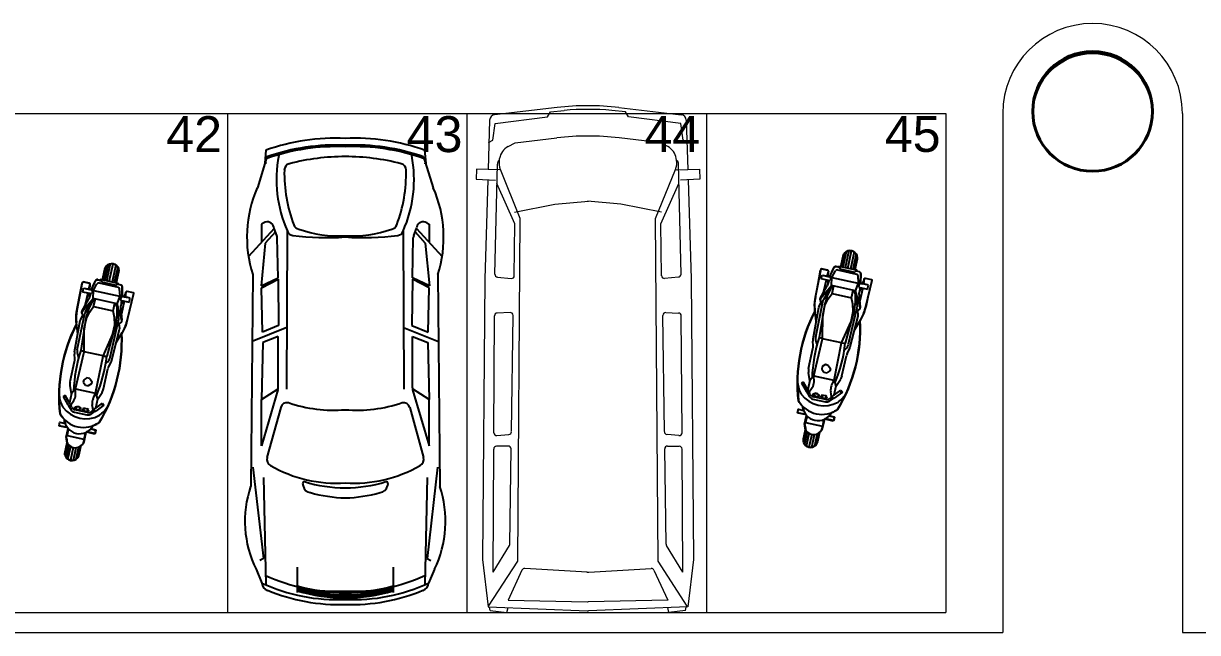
# Model space of a CAD drawing. Header units: inches. Extents: x 13 to 261, y -112 to -47.
# Drawn here: x 218.67 to 230.44, y -83.93 to -77.83 of the extents above; entities that cross this region are included whole.
import ezdxf

# ---------------------------------------------------------------- set-up
doc = ezdxf.new("R2010")
doc.units = ezdxf.units.IN
doc.header["$MEASUREMENT"] = 0
for name, color, linetype, lineweight in [('AUTOS', 6, 'Continuous', 20), ('BANQUETA', 2, 'Continuous', 18), ('CAJONES', 3, 'Continuous', 20), ('COLUMNAS', 20, 'Continuous', 40), ('TERRENO', 8, 'Continuous', 25), ('TEXTOS', 124, 'Continuous', 30)]:
    doc.layers.add(name, color=color, linetype=linetype, lineweight=lineweight)
doc.layers.add('CONTORNO', color=7, linetype='Continuous')
doc.styles.add('TEXTOS', font='ARIALUNI.TTF', dxfattribs={"height": 0.36})

msp = doc.modelspace()

# ---------------------------------------------------------------- linework, layer by layer
for p, q in [((221.115, -79.162), (221.019, -79.472)), ((221.104, -79.095), (221.093, -79.226)), ((222.684, -79.162), (222.781, -79.472)), ((222.695, -79.095), (222.706, -79.226)), ((221.11, -79.221), (221.093, -79.226)), ((222.689, -79.221), (222.706, -79.226)), ((221.186, -79.88), (220.93, -80.162)), ((221.083, -79.823), (221.059, -79.838)), ((221.059, -79.838), (221.059, -80.02)), ((221.186, -79.88), (221.183, -79.867)), ((221.213, -79.949), (221.186, -79.88)), ((222.586, -79.949), (222.614, -79.88)), ((222.614, -79.88), (222.616, -79.867)), ((222.614, -79.88), (222.87, -80.162)), ((222.717, -79.823), (222.741, -79.838)), ((222.741, -79.838), (222.741, -80.02)), ((221.199, -79.914), (221.097, -80.027)), ((221.228, -80.373), (221.218, -79.972)), ((221.319, -79.906), (221.311, -81.488)), ((222.48, -79.906), (222.488, -81.488)), ((222.572, -80.373), (222.581, -79.972)), ((222.6, -79.914), (222.702, -80.027)), ((221.097, -80.027), (221.057, -80.456)), ((222.702, -80.027), (222.743, -80.456)), ((226.872, -80.265), (226.9, -80.133)), ((226.921, -80.113), (226.887, -80.269)), ((226.947, -80.102), (226.909, -80.274)), ((226.937, -80.28), (226.975, -80.103)), ((227.001, -80.115), (226.964, -80.286)), ((219.52, -80.243), (219.486, -80.4)), ((219.545, -80.233), (219.508, -80.405)), ((219.535, -80.41), (219.574, -80.234)), ((219.6, -80.246), (219.563, -80.416)), ((226.89, -80.158), (226.867, -80.264)), ((227.02, -80.136), (226.986, -80.29)), ((227.002, -80.294), (227.03, -80.164)), ((227.03, -80.188), (227.006, -80.295)), ((219.489, -80.289), (219.466, -80.395)), ((219.47, -80.396), (219.499, -80.264)), ((219.619, -80.266), (219.585, -80.421)), ((219.6, -80.425), (219.629, -80.294)), ((219.628, -80.319), (219.605, -80.426)), ((220.973, -80.341), (220.952, -82.464)), ((222.827, -80.341), (222.848, -82.464)), ((226.665, -80.289), (226.611, -80.57)), ((226.674, -80.283), (226.665, -80.289)), ((226.67, -80.386), (226.678, -80.347)), ((226.736, -80.296), (226.674, -80.283)), ((226.678, -80.347), (226.768, -80.367)), ((226.687, -80.347), (226.76, -80.363)), ((226.742, -80.308), (226.728, -80.358)), ((226.736, -80.296), (226.742, -80.308)), ((226.738, -80.36), (226.739, -80.318)), ((226.758, -80.362), (226.797, -80.274)), ((226.758, -80.364), (226.758, -80.362)), ((226.758, -80.363), (226.758, -80.364)), ((226.778, -80.371), (226.758, -80.363)), ((226.768, -80.367), (226.76, -80.406)), ((226.778, -80.371), (226.812, -80.305)), ((226.851, -80.269), (226.819, -80.262)), ((226.834, -80.295), (227.024, -80.336)), ((227.026, -80.299), (226.847, -80.261)), ((226.847, -80.261), (226.858, -80.284)), ((226.858, -80.284), (227.006, -80.316)), ((227.026, -80.299), (227.006, -80.316)), ((227.019, -80.305), (227.051, -80.312)), ((227.043, -80.428), (227.04, -80.355)), ((227.065, -80.429), (227.066, -80.332)), ((219.264, -80.42), (219.21, -80.701)), ((219.273, -80.414), (219.264, -80.42)), ((219.268, -80.517), (219.277, -80.478)), ((219.335, -80.427), (219.273, -80.414)), ((219.277, -80.478), (219.367, -80.498)), ((219.286, -80.478), (219.358, -80.494)), ((219.341, -80.439), (219.327, -80.489)), ((219.335, -80.427), (219.341, -80.439)), ((219.336, -80.491), (219.338, -80.449)), ((219.357, -80.493), (219.396, -80.404)), ((219.377, -80.502), (219.411, -80.436)), ((219.45, -80.4), (219.418, -80.393)), ((219.433, -80.426), (219.623, -80.467)), ((219.624, -80.43), (219.446, -80.391)), ((219.446, -80.391), (219.457, -80.415)), ((219.457, -80.415), (219.605, -80.447)), ((219.624, -80.43), (219.605, -80.447)), ((219.618, -80.436), (219.649, -80.443)), ((219.642, -80.559), (219.638, -80.485)), ((219.664, -80.559), (219.665, -80.463)), ((221.057, -80.456), (221.228, -80.373)), ((221.059, -80.473), (221.228, -80.388)), ((221.069, -80.918), (221.059, -80.473)), ((221.228, -80.388), (221.231, -80.853)), ((222.572, -80.388), (222.568, -80.853)), ((222.743, -80.456), (222.572, -80.373)), ((222.741, -80.473), (222.572, -80.388)), ((222.73, -80.918), (222.741, -80.473)), ((226.66, -80.581), (226.731, -80.453)), ((226.664, -80.58), (226.773, -80.451)), ((226.76, -80.406), (226.67, -80.386)), ((226.719, -80.397), (226.691, -80.525)), ((226.773, -80.451), (226.692, -80.593)), ((226.763, -80.484), (226.729, -80.556)), ((226.746, -80.403), (226.731, -80.453)), ((226.736, -80.401), (226.735, -80.438)), ((226.796, -80.455), (226.763, -80.484)), ((226.773, -80.451), (226.766, -80.48)), ((226.773, -80.451), (226.778, -80.371)), ((227.013, -80.503), (226.773, -80.451)), ((226.778, -80.371), (227.042, -80.428)), ((226.779, -80.531), (226.796, -80.455)), ((227.014, -80.503), (227.043, -80.428)), ((227.043, -80.428), (227.065, -80.43)), ((227.054, -80.429), (227.045, -80.468)), ((227.045, -80.468), (227.135, -80.487)), ((227.059, -80.471), (227.052, -80.523)), ((227.144, -80.449), (227.054, -80.429)), ((227.069, -80.473), (227.054, -80.508)), ((227.086, -80.476), (227.058, -80.605)), ((227.135, -80.444), (227.063, -80.429)), ((227.064, -80.431), (227.065, -80.429)), ((227.065, -80.43), (227.064, -80.431)), ((227.084, -80.435), (227.1, -80.397)), ((227.102, -80.386), (227.094, -80.437)), ((227.112, -80.378), (227.102, -80.386)), ((227.112, -80.378), (227.174, -80.391)), ((227.179, -80.401), (227.112, -80.679)), ((227.135, -80.487), (227.144, -80.449)), ((227.174, -80.391), (227.179, -80.401)), ((219.259, -80.712), (219.33, -80.584)), ((219.262, -80.711), (219.372, -80.581)), ((219.358, -80.536), (219.268, -80.517)), ((219.318, -80.528), (219.29, -80.656)), ((219.372, -80.581), (219.291, -80.724)), ((219.345, -80.534), (219.33, -80.584)), ((219.335, -80.532), (219.334, -80.569)), ((219.356, -80.495), (219.357, -80.493)), ((219.357, -80.494), (219.356, -80.495)), ((219.377, -80.502), (219.357, -80.494)), ((219.367, -80.498), (219.358, -80.536)), ((219.395, -80.586), (219.362, -80.614)), ((219.372, -80.581), (219.365, -80.611)), ((219.372, -80.581), (219.377, -80.502)), ((219.612, -80.634), (219.372, -80.581)), ((219.377, -80.502), (219.641, -80.559)), ((219.378, -80.662), (219.395, -80.586)), ((219.613, -80.634), (219.642, -80.559)), ((219.642, -80.559), (219.663, -80.561)), ((219.653, -80.56), (219.644, -80.598)), ((219.644, -80.598), (219.734, -80.618)), ((219.658, -80.602), (219.651, -80.654)), ((219.743, -80.579), (219.653, -80.56)), ((219.667, -80.604), (219.653, -80.639)), ((219.734, -80.575), (219.662, -80.559)), ((219.663, -80.562), (219.664, -80.559)), ((219.663, -80.561), (219.663, -80.562)), ((219.683, -80.566), (219.699, -80.528)), ((219.701, -80.517), (219.693, -80.568)), ((219.711, -80.509), (219.701, -80.517)), ((219.711, -80.509), (219.773, -80.522)), ((219.778, -80.532), (219.711, -80.81)), ((219.734, -80.618), (219.743, -80.579)), ((219.773, -80.522), (219.778, -80.532)), ((226.615, -80.966), (226.69, -80.599)), ((226.661, -80.602), (226.682, -80.64)), ((226.729, -80.556), (226.702, -80.648)), ((226.708, -80.652), (226.741, -80.586)), ((226.741, -80.586), (226.779, -80.531)), ((226.779, -80.531), (226.975, -80.573)), ((226.975, -80.573), (226.992, -80.498)), ((226.988, -80.639), (226.975, -80.573)), ((226.992, -80.498), (227.01, -80.537)), ((227.014, -80.503), (227.009, -80.533)), ((227.01, -80.537), (227.011, -80.617)), ((227.06, -80.666), (227.014, -80.503)), ((227.014, -80.503), (227.029, -80.666)), ((227.063, -80.668), (227.052, -80.523)), ((219.327, -80.687), (219.301, -80.779)), ((219.307, -80.782), (219.339, -80.716)), ((219.362, -80.614), (219.327, -80.687)), ((219.339, -80.716), (219.378, -80.662)), ((219.378, -80.662), (219.573, -80.704)), ((219.574, -80.704), (219.591, -80.629)), ((219.587, -80.77), (219.574, -80.704)), ((219.591, -80.629), (219.609, -80.668)), ((219.613, -80.634), (219.607, -80.664)), ((219.609, -80.668), (219.61, -80.748)), ((219.659, -80.797), (219.613, -80.634)), ((219.613, -80.634), (219.628, -80.797)), ((219.662, -80.799), (219.651, -80.654)), ((219.685, -80.607), (219.657, -80.736)), ((226.588, -80.986), (226.645, -80.672)), ((226.62, -80.808), (226.607, -80.69)), ((226.647, -80.665), (226.671, -80.621)), ((226.702, -80.648), (226.649, -80.971)), ((226.685, -80.751), (226.708, -80.652)), ((226.997, -80.712), (226.911, -81.028)), ((226.945, -81.037), (227.029, -80.672)), ((226.97, -80.813), (226.99, -80.713)), ((226.99, -80.713), (226.988, -80.639)), ((227.011, -80.617), (226.997, -80.712)), ((227.053, -80.688), (227.019, -80.713)), ((227.04, -80.751), (227.036, -80.7)), ((219.186, -81.117), (219.244, -80.802)), ((219.219, -80.939), (219.206, -80.821)), ((219.214, -81.096), (219.289, -80.73)), ((219.246, -80.796), (219.27, -80.752)), ((219.301, -80.779), (219.248, -81.102)), ((219.26, -80.733), (219.28, -80.77)), ((219.284, -80.882), (219.307, -80.782)), ((219.544, -81.168), (219.628, -80.803)), ((219.589, -80.844), (219.587, -80.77)), ((219.61, -80.748), (219.596, -80.843)), ((219.652, -80.819), (219.618, -80.844)), ((219.639, -80.882), (219.635, -80.831)), ((226.683, -80.985), (226.685, -80.751)), ((226.874, -81.027), (226.97, -80.813)), ((226.961, -81.067), (227.04, -80.757)), ((227.006, -80.892), (227.066, -80.79)), ((219.282, -81.116), (219.284, -80.882)), ((219.473, -81.158), (219.568, -80.944)), ((219.596, -80.843), (219.51, -81.159)), ((219.56, -81.198), (219.638, -80.888)), ((219.568, -80.944), (219.589, -80.844)), ((219.604, -81.023), (219.665, -80.921)), ((221.314, -80.873), (220.965, -81.013)), ((221.231, -80.853), (221.069, -80.918)), ((222.485, -80.873), (222.834, -81.013)), ((222.568, -80.853), (222.73, -80.918)), ((221.073, -81.023), (221.059, -81.592)), ((221.227, -80.962), (221.073, -81.023)), ((221.228, -81.476), (221.227, -80.962)), ((222.572, -81.476), (222.572, -80.962)), ((222.572, -80.962), (222.726, -81.023)), ((222.726, -81.023), (222.741, -81.592)), ((226.589, -81.056), (226.586, -81.009)), ((226.597, -81.356), (226.683, -80.985)), ((226.62, -81.022), (226.628, -81.044)), ((226.683, -80.985), (226.649, -80.971)), ((226.683, -80.985), (226.649, -80.971)), ((226.874, -81.026), (226.683, -80.985)), ((226.874, -81.026), (226.683, -80.985)), ((226.799, -81.4), (226.874, -81.027)), ((226.874, -81.027), (226.911, -81.028)), ((226.874, -81.027), (226.911, -81.028)), ((219.188, -81.187), (219.185, -81.14)), ((219.196, -81.487), (219.282, -81.116)), ((219.218, -81.152), (219.227, -81.175)), ((219.282, -81.116), (219.248, -81.102)), ((219.282, -81.116), (219.248, -81.102)), ((219.472, -81.157), (219.282, -81.116)), ((219.472, -81.157), (219.282, -81.116)), ((219.398, -81.531), (219.473, -81.158)), ((219.473, -81.158), (219.51, -81.159)), ((219.473, -81.158), (219.51, -81.159)), ((226.543, -81.284), (226.587, -81.083)), ((226.878, -81.356), (226.922, -81.156)), ((226.917, -81.086), (226.9, -81.103)), ((226.931, -81.131), (226.953, -81.089)), ((219.142, -81.414), (219.185, -81.214)), ((219.477, -81.487), (219.521, -81.286)), ((219.516, -81.217), (219.499, -81.234)), ((219.53, -81.261), (219.552, -81.22)), ((226.68, -81.264), (226.675, -81.289)), ((226.675, -81.289), (226.696, -81.318)), ((226.712, -81.244), (226.68, -81.264)), ((226.741, -81.251), (226.712, -81.244)), ((226.756, -81.306), (226.725, -81.325)), ((226.741, -81.251), (226.762, -81.281)), ((226.762, -81.281), (226.756, -81.306)), ((219.279, -81.395), (219.273, -81.419)), ((219.273, -81.419), (219.295, -81.449)), ((219.311, -81.375), (219.279, -81.395)), ((219.34, -81.382), (219.311, -81.375)), ((219.34, -81.382), (219.361, -81.412)), ((219.361, -81.412), (219.355, -81.437)), ((226.494, -81.418), (226.472, -81.431)), ((226.499, -81.427), (226.477, -81.44)), ((226.556, -81.528), (226.494, -81.418)), ((226.557, -81.403), (226.537, -81.494)), ((226.556, -81.406), (226.542, -81.321)), ((226.597, -81.356), (226.557, -81.403)), ((226.597, -81.356), (226.798, -81.4)), ((226.598, -81.416), (226.597, -81.356)), ((226.696, -81.318), (226.725, -81.325)), ((226.774, -81.454), (226.799, -81.4)), ((226.799, -81.4), (226.816, -81.46)), ((226.816, -81.462), (226.864, -81.391)), ((219.155, -81.534), (219.136, -81.625)), ((219.155, -81.537), (219.141, -81.452)), ((219.196, -81.487), (219.155, -81.534)), ((219.196, -81.487), (219.397, -81.53)), ((219.196, -81.547), (219.196, -81.487)), ((219.295, -81.449), (219.324, -81.456)), ((219.355, -81.437), (219.324, -81.456)), ((219.372, -81.585), (219.398, -81.531)), ((219.398, -81.531), (219.415, -81.591)), ((219.415, -81.593), (219.462, -81.522)), ((221.059, -81.592), (221.228, -81.486)), ((221.059, -81.592), (221.228, -81.486)), ((221.225, -81.495), (221.059, -82.058)), ((222.741, -81.592), (222.572, -81.486)), ((222.741, -81.592), (222.572, -81.486)), ((222.574, -81.495), (222.741, -82.058)), ((226.472, -81.431), (226.521, -81.517)), ((226.527, -81.522), (226.556, -81.528)), ((226.528, -81.523), (226.554, -81.566)), ((226.551, -81.517), (226.58, -81.474)), ((226.559, -81.542), (226.551, -81.528)), ((226.588, -81.55), (226.591, -81.537)), ((226.591, -81.537), (226.61, -81.531)), ((226.608, -81.543), (226.597, -81.539)), ((226.607, -81.534), (226.613, -81.541)), ((226.635, -81.536), (226.61, -81.531)), ((226.621, -81.541), (226.623, -81.535)), ((226.637, -81.54), (226.629, -81.544)), ((226.635, -81.536), (226.651, -81.55)), ((226.765, -81.574), (226.867, -81.499)), ((226.774, -81.565), (226.765, -81.514)), ((226.816, -81.46), (226.796, -81.551)), ((226.882, -81.52), (226.801, -81.578)), ((226.859, -81.505), (226.874, -81.526)), ((226.867, -81.499), (226.882, -81.52)), ((219.093, -81.549), (219.071, -81.562)), ((219.071, -81.562), (219.12, -81.648)), ((219.098, -81.558), (219.076, -81.571)), ((219.155, -81.659), (219.093, -81.549)), ((219.126, -81.653), (219.155, -81.659)), ((219.127, -81.654), (219.153, -81.697)), ((219.15, -81.648), (219.179, -81.604)), ((219.158, -81.673), (219.15, -81.659)), ((219.19, -81.668), (219.209, -81.662)), ((219.234, -81.667), (219.209, -81.662)), ((219.364, -81.705), (219.466, -81.63)), ((219.373, -81.696), (219.364, -81.645)), ((219.415, -81.591), (219.395, -81.682)), ((219.481, -81.651), (219.4, -81.709)), ((219.458, -81.636), (219.473, -81.657)), ((219.466, -81.63), (219.481, -81.651)), ((221.059, -82.058), (221.059, -81.592)), ((222.741, -82.058), (222.741, -81.592)), ((226.586, -81.589), (226.712, -81.616)), ((226.603, -81.563), (226.588, -81.55)), ((226.718, -81.592), (226.591, -81.565)), ((226.595, -81.547), (226.607, -81.547)), ((226.611, -81.552), (226.602, -81.555)), ((226.628, -81.569), (226.603, -81.563)), ((226.618, -81.555), (226.617, -81.561)), ((226.627, -81.556), (226.632, -81.562)), ((226.628, -81.569), (226.648, -81.563)), ((226.632, -81.553), (226.643, -81.557)), ((226.645, -81.549), (226.633, -81.549)), ((226.648, -81.563), (226.651, -81.55)), ((226.667, -81.567), (226.67, -81.554)), ((226.683, -81.58), (226.667, -81.567)), ((226.69, -81.548), (226.67, -81.554)), ((226.685, -81.564), (226.674, -81.564)), ((226.675, -81.556), (226.686, -81.56)), ((226.689, -81.569), (226.682, -81.573)), ((226.683, -81.58), (226.708, -81.586)), ((226.687, -81.551), (226.692, -81.558)), ((226.69, -81.548), (226.715, -81.554)), ((226.697, -81.573), (226.696, -81.578)), ((226.7, -81.558), (226.701, -81.552)), ((226.705, -81.573), (226.712, -81.579)), ((226.716, -81.557), (226.708, -81.561)), ((226.708, -81.586), (226.726, -81.58)), ((226.722, -81.575), (226.711, -81.57)), ((226.712, -81.566), (226.723, -81.567)), ((226.729, -81.567), (226.715, -81.554)), ((226.726, -81.58), (226.729, -81.567)), ((226.792, -81.58), (226.751, -81.609)), ((226.757, -81.585), (226.77, -81.575)), ((226.793, -81.58), (226.765, -81.574)), ((219.185, -81.72), (219.311, -81.747)), ((219.187, -81.681), (219.19, -81.668)), ((219.202, -81.694), (219.187, -81.681)), ((219.317, -81.723), (219.19, -81.696)), ((219.194, -81.678), (219.205, -81.678)), ((219.206, -81.674), (219.195, -81.67)), ((219.209, -81.683), (219.201, -81.686)), ((219.227, -81.699), (219.202, -81.694)), ((219.206, -81.665), (219.212, -81.672)), ((219.217, -81.686), (219.216, -81.692)), ((219.22, -81.672), (219.222, -81.665)), ((219.225, -81.686), (219.231, -81.693)), ((219.227, -81.699), (219.247, -81.694)), ((219.236, -81.671), (219.228, -81.675)), ((219.231, -81.684), (219.242, -81.688)), ((219.244, -81.68), (219.232, -81.68)), ((219.234, -81.667), (219.249, -81.681)), ((219.247, -81.694), (219.249, -81.681)), ((219.266, -81.698), (219.269, -81.685)), ((219.281, -81.711), (219.266, -81.698)), ((219.288, -81.679), (219.269, -81.685)), ((219.284, -81.695), (219.272, -81.695)), ((219.274, -81.687), (219.285, -81.691)), ((219.288, -81.7), (219.281, -81.704)), ((219.281, -81.711), (219.306, -81.717)), ((219.285, -81.682), (219.291, -81.689)), ((219.288, -81.679), (219.313, -81.685)), ((219.296, -81.703), (219.295, -81.709)), ((219.299, -81.689), (219.3, -81.683)), ((219.304, -81.704), (219.31, -81.71)), ((219.306, -81.717), (219.325, -81.711)), ((219.315, -81.688), (219.307, -81.692)), ((219.321, -81.705), (219.31, -81.701)), ((219.311, -81.697), (219.322, -81.697)), ((219.328, -81.698), (219.313, -81.685)), ((219.325, -81.711), (219.328, -81.698)), ((219.391, -81.711), (219.35, -81.739)), ((219.355, -81.715), (219.369, -81.706)), ((219.392, -81.711), (219.364, -81.705)), ((221.254, -81.673), (221.115, -82.175)), ((222.546, -81.673), (222.684, -82.175)), ((226.433, -81.726), (226.441, -81.69)), ((226.516, -81.743), (226.433, -81.726)), ((226.441, -81.69), (226.494, -81.702)), ((226.507, -81.744), (226.441, -81.73)), ((226.522, -81.752), (226.505, -81.833)), ((226.532, -81.763), (226.521, -81.783)), ((226.802, -81.769), (226.75, -81.757)), ((226.795, -81.804), (226.802, -81.769)), ((219.032, -81.856), (219.04, -81.821)), ((219.115, -81.874), (219.032, -81.856)), ((219.04, -81.821), (219.092, -81.833)), ((219.106, -81.875), (219.04, -81.861)), ((219.121, -81.883), (219.104, -81.964)), ((219.131, -81.894), (219.12, -81.914)), ((219.401, -81.9), (219.349, -81.888)), ((219.394, -81.935), (219.401, -81.9)), ((226.513, -81.895), (226.493, -81.986)), ((226.521, -81.783), (226.512, -81.823)), ((226.512, -81.823), (226.683, -81.86)), ((226.691, -81.82), (226.683, -81.86)), ((226.702, -81.791), (226.684, -81.872)), ((226.689, -81.796), (226.691, -81.82)), ((226.712, -81.786), (226.795, -81.804)), ((226.72, -81.79), (226.786, -81.805)), ((219.12, -81.914), (219.111, -81.953)), ((219.111, -81.953), (219.281, -81.99)), ((219.29, -81.951), (219.281, -81.99)), ((219.301, -81.922), (219.283, -82.003)), ((219.288, -81.927), (219.29, -81.951)), ((219.311, -81.917), (219.394, -81.935)), ((219.319, -81.921), (219.385, -81.936)), ((226.492, -82.015), (226.516, -81.901)), ((226.529, -81.917), (226.502, -82.041)), ((226.521, -82.061), (226.549, -81.933)), ((226.575, -81.943), (226.547, -82.072)), ((226.576, -82.073), (226.604, -81.944)), ((226.628, -81.938), (226.602, -82.062)), ((226.622, -82.043), (226.647, -81.928)), ((226.653, -81.924), (226.632, -82.017)), ((219.09, -82.146), (219.115, -82.032)), ((219.111, -82.025), (219.092, -82.117)), ((219.128, -82.048), (219.101, -82.172)), ((219.12, -82.192), (219.148, -82.064)), ((219.174, -82.074), (219.146, -82.202)), ((219.175, -82.204), (219.202, -82.075)), ((219.227, -82.069), (219.2, -82.193)), ((219.221, -82.174), (219.245, -82.059)), ((219.251, -82.055), (219.231, -82.148)), ((220.974, -82.27), (221.08, -83.186)), ((222.825, -82.27), (222.72, -83.186)), ((221.08, -82.375), (221.102, -83.445)), ((221.472, -82.436), (221.477, -82.459)), ((222.327, -82.436), (222.322, -82.459)), ((222.72, -82.375), (222.697, -83.445)), ((221.08, -83.186), (221.043, -83.205)), ((222.72, -83.186), (222.757, -83.205)), ((221.006, -83.294), (221.064, -83.433)), ((221.418, -83.271), (221.418, -83.527)), ((222.381, -83.271), (222.381, -83.527)), ((222.794, -83.294), (222.735, -83.433))]:
    msp.add_line(p, q)
for centre, radius, start, end in [((221.811, -81.135), 2.159, 87.6513, 109.1212), ((221.808, -81.141), 2.081, 87.48, 109.4955), ((221.809, -81.139), 2.095, 87.5289, 109.3452), ((221.988, -81.135), 2.159, 70.8788, 92.3487), ((221.99, -81.139), 2.095, 70.6548, 92.4711), ((221.991, -81.141), 2.081, 70.5045, 92.52), ((222.476, -79.391), 1.266, 169.0498, 204.0118), ((221.897, -81.363), 2.203, 89.9299, 104.6595), ((221.902, -81.363), 2.203, 75.3405, 90.0701), ((221.323, -79.391), 1.266, 335.9882, 10.9502), ((221.356, -79.296), 0.067, 104.6595, 178.7775), ((222.761, -79.326), 1.472, 178.7775, 200.6341), ((221.038, -79.326), 1.472, 339.3659, 1.2225), ((222.443, -79.296), 0.067, 1.2225, 75.3405), ((222.141, -79.967), 1.227, 156.1995, 197.7488), ((221.659, -79.967), 1.227, 342.2512, 23.8005), ((221.117, -79.88), 0.067, 11.3026, 120.9804), ((221.446, -79.821), 0.067, 200.6341, 259.5315), ((221.832, -78.737), 1.217, 250.9126, 273.1847), ((221.967, -78.737), 1.217, 266.8153, 289.0874), ((222.353, -79.821), 0.067, 280.4685, 339.3659), ((222.682, -79.88), 0.067, 59.0196, 168.6974), ((221.151, -79.974), 0.067, 1.3581, 21.7883), ((221.382, -79.883), 0.067, 200.4234, 262.1694), ((221.71, -77.496), 2.476, 262.1694, 274.3856), ((222.089, -77.496), 2.476, 265.6144, 277.8306), ((222.417, -79.883), 0.067, 277.8306, 339.5766), ((222.648, -79.974), 0.067, 158.2117, 178.6419), ((226.959, -80.173), 0.0711, 347.4138, 168.0764), ((219.558, -80.304), 0.0711, 347.4138, 168.0764), ((226.815, -80.282), 0.02, 77.7451, 156.3944), ((226.83, -80.314), 0.02, 77.7451, 152.8132), ((227.02, -80.355), 0.02, 2.6769, 77.7451), ((227.046, -80.332), 0.02, 359.0958, 77.7451), ((219.414, -80.412), 0.02, 77.7451, 156.3944), ((219.428, -80.445), 0.02, 77.7451, 152.8132), ((219.618, -80.486), 0.02, 2.6769, 77.7451), ((219.645, -80.463), 0.02, 359.0958, 77.7451), ((227.004, -80.646), 0.4, 169.1026, 186.4393), ((226.677, -80.59), 0.02, 151.0169, 208.6588), ((226.679, -80.593), 0.02, 139.6875, 208.6588), ((226.709, -80.603), 0.02, 150.2903, 168.4395), ((219.603, -80.776), 0.4, 169.1026, 186.4393), ((219.276, -80.721), 0.02, 151.0169, 208.6588), ((219.278, -80.724), 0.02, 139.6875, 208.6588), ((228.008, -81.429), 1.575, 152.6872, 186.5126), ((226.664, -80.675), 0.02, 151.104, 169.7152), ((227.009, -80.668), 0.02, 347.0507, 5.1999), ((227.041, -80.672), 0.02, 306.8314, 15.8026), ((227.043, -80.67), 0.02, 306.8314, 4.4732), ((226.723, -80.585), 0.4, 329.0509, 346.3875), ((220.607, -81.56), 1.575, 152.6872, 186.5126), ((219.263, -80.806), 0.02, 151.104, 169.7152), ((219.308, -80.734), 0.02, 150.2903, 168.4395), ((219.608, -80.799), 0.02, 347.0507, 5.1999), ((219.64, -80.802), 0.02, 306.8314, 15.8026), ((219.642, -80.801), 0.02, 306.8314, 4.4732), ((219.322, -80.715), 0.4, 329.0509, 346.3875), ((225.485, -80.881), 1.575, 328.9775, 2.803), ((227.02, -80.752), 0.02, 345.7749, 4.3861), ((218.084, -81.012), 1.575, 328.9775, 2.803), ((219.619, -80.883), 0.02, 345.7749, 4.3861), ((228.099, -81.435), 1.522, 162.2593, 177.8583), ((226.686, -81.004), 0.1, 169.7152, 183.0326), ((226.489, -81.062), 0.1, 347.7451, 3.0326), ((226.713, -80.986), 0.1, 168.4395, 201.0724), ((225.4, -80.849), 1.522, 337.6319, 353.2309), ((226.847, -81.015), 0.1, 314.4177, 347.0507), ((226.864, -81.043), 0.1, 332.4576, 345.7749), ((220.698, -81.566), 1.522, 162.2593, 177.8583), ((219.285, -81.135), 0.1, 169.7152, 183.0326), ((219.088, -81.192), 0.1, 347.7451, 3.0326), ((219.312, -81.116), 0.1, 168.4395, 201.0724), ((217.998, -80.979), 1.522, 337.6319, 353.2309), ((219.446, -81.146), 0.1, 314.4177, 347.0507), ((227.02, -81.177), 0.1, 152.4576, 167.7451), ((219.619, -81.308), 0.1, 152.4576, 167.7451), ((219.463, -81.173), 0.1, 332.4576, 345.7749), ((226.641, -81.305), 0.1, 167.7451, 189.4319), ((219.239, -81.436), 0.1, 167.7451, 189.4319), ((226.736, -81.393), 0.304, 185.6307, 208.946), ((226.498, -81.417), 0.1, 325.8391, 0.663), ((226.781, -81.335), 0.1, 326.0582, 347.7451), ((219.379, -81.466), 0.1, 326.0582, 347.7451), ((221.161, -81.476), 0.067, 343.506, 0), ((221.161, -81.476), 0.067, 343.506, 0), ((222.639, -81.476), 0.067, 180, 196.494), ((222.639, -81.476), 0.067, 180, 196.494), ((226.701, -81.364), 0.291, 217.2926, 298.1976), ((226.53, -81.513), 0.01, 209.6127, 257.7451), ((226.602, -81.516), 0.05, 210.9833, 257.7451), ((226.864, -81.497), 0.1, 154.8271, 189.6511), ((226.658, -81.376), 0.304, 306.5442, 329.8594), ((219.335, -81.523), 0.304, 185.6307, 208.946), ((219.128, -81.643), 0.01, 209.6127, 257.7451), ((219.096, -81.548), 0.1, 325.8391, 0.663), ((219.463, -81.628), 0.1, 154.8271, 189.6511), ((219.256, -81.506), 0.304, 306.5442, 329.8594), ((221.318, -81.691), 0.067, 80.0154, 164.5876), ((221.781, -80.317), 1.383, 250.9691, 274.9256), ((222.019, -80.317), 1.383, 265.0744, 289.0309), ((222.481, -81.691), 0.067, 15.4124, 99.9846), ((226.678, -81.47), 0.272, 210.3012, 305.1889), ((226.638, -81.653), 0.152, 183.8026, 331.6872), ((226.597, -81.54), 0.05, 210.9833, 257.7451), ((226.723, -81.567), 0.05, 257.7451, 304.5069), ((226.728, -81.543), 0.05, 257.7451, 304.5069), ((226.795, -81.57), 0.01, 257.7451, 305.8774), ((219.276, -81.601), 0.272, 210.3012, 305.1889), ((219.3, -81.495), 0.291, 217.2926, 298.1976), ((219.196, -81.671), 0.05, 210.9833, 257.7451), ((219.201, -81.647), 0.05, 210.9833, 257.7451), ((219.322, -81.698), 0.05, 257.7451, 304.5069), ((219.327, -81.674), 0.05, 257.7451, 304.5069), ((219.394, -81.701), 0.01, 257.7451, 305.8774), ((219.237, -81.784), 0.152, 183.8026, 331.6872), ((226.594, -81.853), 0.0918, 167.4138, 348.0764), ((219.193, -81.984), 0.0918, 167.4138, 348.0764), ((226.562, -82.002), 0.0711, 167.4138, 348.0764), ((219.161, -82.133), 0.0711, 167.4138, 348.0764), ((221.18, -82.193), 0.067, 164.5876, 243.7467), ((221.809, -81.122), 1.309, 239.7932, 273.9817), ((221.991, -81.122), 1.309, 266.0183, 300.2068), ((222.62, -82.193), 0.067, 296.2533, 15.4124), ((221.991, -82.813), 1.097, 161.4359, 206.0074), ((221.489, -82.432), 0.0167, 80.3511, 191.7948), ((221.559, -82.442), 0.0837, 191.7948, 263.3968), ((221.898, -81.124), 1.354, 252.5204, 270.0642), ((221.901, -81.124), 1.354, 269.9358, 287.4796), ((222.24, -82.442), 0.0837, 276.6032, 348.2052), ((222.311, -82.432), 0.0167, 348.2052, 99.6489), ((221.808, -82.813), 1.097, 333.9926, 18.5641), ((221.946, -81.123), 1.457, 254.2229, 268.1832), ((221.854, -81.123), 1.457, 271.8168, 285.7771), ((221.823, -81.789), 1.725, 245.2701, 272.5606), ((221.977, -81.789), 1.725, 267.4394, 294.7299), ((221.823, -81.788), 1.81, 245.1967, 272.4278), ((221.147, -83.426), 0.0837, 185.2866, 251.3205), ((221.836, -81.788), 1.859, 247.387, 271.9756), ((221.904, -81.79), 1.739, 253.7701, 269.8508), ((221.906, -81.79), 1.756, 253.8636, 269.7872), ((221.908, -81.79), 1.773, 253.9552, 269.7248), ((221.91, -81.79), 1.79, 254.045, 269.6636), ((221.976, -81.788), 1.81, 267.5722, 294.8033), ((221.895, -81.79), 1.739, 270.1492, 286.2299), ((221.893, -81.79), 1.756, 270.2128, 286.1364), ((221.891, -81.79), 1.773, 270.2752, 286.0448), ((221.964, -81.788), 1.859, 268.0244, 292.613), ((221.889, -81.79), 1.79, 270.3364, 285.955), ((222.652, -83.426), 0.0837, 288.6795, 354.7134)]:
    msp.add_arc(centre, radius, start, end)
at = {"layer": 'AUTOS'}
for p, q in [((224.022, -78.668), (223.397, -78.74)), ((223.926, -78.762), (223.957, -78.71)), ((223.957, -78.71), (224.093, -78.698)), ((224.707, -78.71), (224.571, -78.698)), ((224.642, -78.668), (225.267, -78.74)), ((224.738, -78.762), (224.707, -78.71)), ((223.347, -78.794), (223.331, -79.29)), ((223.379, -78.996), (223.402, -78.827)), ((223.402, -78.827), (223.926, -78.762)), ((225.262, -78.827), (224.738, -78.762)), ((225.285, -78.996), (225.262, -78.827)), ((225.317, -78.794), (225.333, -79.29)), ((223.335, -79.019), (223.379, -78.996)), ((223.531, -79.06), (223.601, -79.021)), ((223.601, -79.021), (224.02, -78.973)), ((225.063, -79.021), (224.644, -78.973)), ((225.133, -79.06), (225.063, -79.021)), ((225.329, -79.019), (225.285, -78.996)), ((223.444, -79.196), (223.447, -79.179)), ((225.22, -79.196), (225.217, -79.179)), ((223.214, -79.286), (223.211, -79.386)), ((223.447, -79.294), (223.214, -79.286)), ((223.399, -80.337), (223.424, -79.236)), ((223.654, -79.781), (223.454, -79.288)), ((225.01, -79.781), (225.21, -79.288)), ((225.217, -79.294), (225.45, -79.286)), ((225.265, -80.337), (225.24, -79.236)), ((225.45, -79.286), (225.453, -79.386)), ((223.211, -79.386), (223.404, -79.396)), ((223.328, -79.392), (223.297, -80.385)), ((225.453, -79.386), (225.26, -79.396)), ((225.336, -79.392), (225.367, -80.385)), ((223.6, -79.835), (223.42, -79.431)), ((225.064, -79.835), (225.244, -79.431)), ((223.595, -79.715), (224.001, -79.636)), ((224.001, -79.636), (224.336, -79.607)), ((224.663, -79.636), (224.328, -79.607)), ((225.069, -79.715), (224.663, -79.636)), ((223.628, -83.213), (223.654, -79.781)), ((225.036, -83.213), (225.01, -79.781)), ((223.594, -80.353), (223.6, -79.835)), ((225.07, -80.353), (225.064, -79.835)), ((223.424, -80.366), (223.563, -80.38)), ((225.24, -80.366), (225.101, -80.38)), ((223.297, -80.385), (223.275, -83.196)), ((225.367, -80.385), (225.389, -83.196)), ((223.552, -80.722), (223.423, -80.727)), ((225.112, -80.722), (225.241, -80.727)), ((223.389, -81.926), (223.396, -80.755)), ((223.565, -81.915), (223.581, -80.75)), ((225.099, -81.915), (225.083, -80.75)), ((225.275, -81.926), (225.268, -80.755)), ((223.42, -81.954), (223.539, -81.943)), ((225.244, -81.954), (225.125, -81.943)), ((223.381, -83.323), (223.388, -82.089)), ((223.534, -82.06), (223.416, -82.061)), ((223.549, -83.043), (223.562, -82.088)), ((225.115, -83.043), (225.102, -82.088)), ((225.13, -82.06), (225.248, -82.061)), ((225.283, -83.323), (225.276, -82.089)), ((223.381, -83.323), (223.545, -83.057)), ((225.283, -83.323), (225.119, -83.057)), ((223.275, -83.196), (223.332, -83.671)), ((223.336, -83.663), (223.628, -83.213)), ((223.671, -83.302), (223.531, -83.604)), ((224.323, -83.321), (223.698, -83.286)), ((224.341, -83.321), (224.966, -83.286)), ((224.993, -83.302), (225.133, -83.604)), ((225.328, -83.663), (225.036, -83.213)), ((225.389, -83.196), (225.332, -83.671)), ((223.531, -83.604), (224.329, -83.62)), ((225.133, -83.604), (224.335, -83.62)), ((223.332, -83.671), (224.326, -83.709)), ((223.353, -83.707), (223.347, -83.673)), ((223.353, -83.707), (223.52, -83.725)), ((223.52, -83.725), (223.531, -83.678)), ((225.332, -83.671), (224.338, -83.709)), ((225.144, -83.725), (225.133, -83.678)), ((225.311, -83.707), (225.144, -83.725)), ((225.311, -83.707), (225.317, -83.673))]:
    msp.add_line(p, q, dxfattribs=at)
for centre, radius, start, end in [((224.332, -81.348), 2.698, 83.4043, 96.5957), ((224.332, -81.385), 2.698, 84.9171, 95.0829), ((223.403, -78.796), 0.0562, 96.5957, 178.1836), ((225.261, -78.796), 0.0562, 1.8164, 83.4043), ((224.332, -81.652), 2.698, 83.3562, 96.6438), ((223.613, -79.208), 0.169, 118.9839, 170.1077), ((225.051, -79.208), 0.169, 9.8923, 61.0161), ((223.509, -79.238), 0.0843, 151.494, 178.672), ((223.61, -79.225), 0.169, 170.1077, 202.0578), ((225.054, -79.225), 0.169, 337.9422, 9.8923), ((225.155, -79.238), 0.0843, 1.328, 28.506), ((223.427, -80.338), 0.0281, 179.6566, 263.9388), ((223.566, -80.352), 0.0281, 263.9388, 359.3495), ((225.098, -80.352), 0.0281, 180.6505, 276.0612), ((225.237, -80.338), 0.0281, 276.0612, 0.3434), ((223.553, -80.75), 0.0281, 359.1971, 92.4715), ((225.111, -80.75), 0.0281, 87.5285, 180.8029), ((223.424, -80.755), 0.0281, 92.4715, 179.6566), ((225.24, -80.755), 0.0281, 0.3434, 87.5285), ((223.417, -81.926), 0.0281, 179.6566, 275.3048), ((223.537, -81.915), 0.0281, 275.3048, 359.1971), ((225.127, -81.915), 0.0281, 180.8029, 264.6952), ((225.247, -81.926), 0.0281, 264.6952, 0.3434), ((223.416, -82.089), 0.0281, 90.5979, 179.6566), ((223.534, -82.088), 0.0281, 359.1971, 90.5979), ((225.13, -82.088), 0.0281, 89.4021, 180.8029), ((225.248, -82.089), 0.0281, 0.3434, 89.4021), ((223.521, -83.042), 0.0281, 328.3579, 359.1971), ((225.143, -83.042), 0.0281, 180.8029, 211.6421), ((223.696, -83.314), 0.0281, 86.7869, 155.1965), ((224.968, -83.314), 0.0281, 24.8035, 93.2131), ((224.332, -83.153), 0.169, 266.7869, 273.2131), ((224.332, -83.451), 0.169, 268.8622, 271.1378), ((224.332, -83.541), 0.169, 267.7943, 272.2057)]:
    msp.add_arc(centre, radius, start, end, dxfattribs=at)
at = {"layer": 'BANQUETA'}
for p, q in [((228.49, -78.727), (228.49, -83.927)), ((230.29, -78.727), (230.29, -83.927)), ((210.29, -83.927), (228.49, -83.927)), ((230.29, -83.927), (248.483, -83.927))]:
    msp.add_line(p, q, dxfattribs=at)
msp.add_arc((229.39, -78.727), 0.9, 0, 180, dxfattribs=at)
at = {"layer": 'CAJONES'}
for p, q in [((211.119, -78.727), (227.919, -78.727)), ((220.719, -78.727), (220.719, -83.727)), ((223.119, -78.727), (223.119, -83.727)), ((225.519, -78.727), (225.519, -83.727)), ((227.919, -78.727), (227.919, -83.727)), ((211.119, -83.727), (227.919, -83.727))]:
    msp.add_line(p, q, dxfattribs=at)
at = {"layer": 'COLUMNAS'}
msp.add_circle((229.39, -78.707), 0.6, dxfattribs=at)
at = {"layer": 'CONTORNO'}
for points in [[(227.179, -80.401), (227.139, -80.568), (227.119, -80.65), (227.108, -80.693), (227.097, -80.728), (227.082, -80.762), (227.058, -80.804, -0.148672), (226.835, -81.693, -0.056745), (226.772, -81.725, -0.046105), (226.75, -81.757), (226.802, -81.769), (226.795, -81.804), (226.712, -81.786, 0.349135), (226.702, -81.791), (226.684, -81.874, -0.173873), (226.653, -81.924), (226.632, -82.017, -0.9943), (226.493, -81.987), (226.513, -81.895, 0.187808), (226.504, -81.839), (226.522, -81.752, 0.474398), (226.515, -81.743), (226.433, -81.726), (226.441, -81.69), (226.494, -81.702, -0.06519), (226.486, -81.663, -0.064755), (226.443, -81.607, -0.148672), (226.608, -80.706, -0.072089), (226.608, -80.587), (226.638, -80.43), (226.664, -80.297), (226.67, -80.286), (226.674, -80.283), (226.736, -80.296), (226.742, -80.308), (226.739, -80.318), (226.738, -80.358), (226.758, -80.362), (226.779, -80.314), (226.797, -80.274, -0.35731), (226.819, -80.262), (226.851, -80.269), (226.847, -80.261), (226.867, -80.265), (226.89, -80.156, -1.013858), (227.029, -80.188), (227.03, -80.188), (227.006, -80.295), (227.026, -80.299), (227.019, -80.305), (227.051, -80.312, -0.35731), (227.066, -80.332), (227.065, -80.429), (227.065, -80.429), (227.085, -80.433), (227.1, -80.397), (227.102, -80.386), (227.112, -80.378), (227.174, -80.391), (227.179, -80.401)], [(219.778, -80.532), (219.738, -80.699), (219.718, -80.781), (219.707, -80.824), (219.696, -80.859), (219.681, -80.893), (219.657, -80.935, -0.148672), (219.434, -81.823, -0.056745), (219.371, -81.856, -0.046105), (219.349, -81.888), (219.401, -81.9), (219.394, -81.935), (219.311, -81.917, 0.349135), (219.301, -81.922), (219.283, -82.005, -0.173873), (219.251, -82.055), (219.231, -82.148, -0.9943), (219.091, -82.118), (219.111, -82.025, 0.187808), (219.103, -81.969), (219.121, -81.883, 0.474398), (219.114, -81.874), (219.032, -81.856), (219.04, -81.821), (219.092, -81.833, -0.06519), (219.085, -81.794, -0.064755), (219.042, -81.738, -0.148672), (219.207, -80.837, -0.072089), (219.207, -80.718), (219.237, -80.56), (219.263, -80.428), (219.269, -80.417), (219.273, -80.414), (219.335, -80.427), (219.341, -80.439), (219.338, -80.449), (219.336, -80.489), (219.357, -80.493), (219.378, -80.445), (219.396, -80.404, -0.35731), (219.418, -80.393), (219.45, -80.4), (219.446, -80.391), (219.465, -80.396), (219.489, -80.287, -1.013858), (219.628, -80.319), (219.628, -80.319), (219.605, -80.426), (219.624, -80.43), (219.618, -80.436), (219.649, -80.443, -0.35731), (219.665, -80.463), (219.664, -80.559), (219.664, -80.56), (219.684, -80.564), (219.699, -80.528), (219.701, -80.517), (219.711, -80.509), (219.773, -80.522), (219.778, -80.532)]]:
    msp.add_lwpolyline(points, format="xyb", dxfattribs=at)
at = {"layer": 'TERRENO'}
msp.add_arc((229.39, -78.727), 0.6, 0, 180, dxfattribs=at)

# ---------------------------------------------------------------- texts
at = {"layer": 'TEXTOS', "style": 'TEXTOS'}
for s, p in [('42', (220.105, -79.115)), ('43', (222.515, -79.115)), ('44', (224.898, -79.113)), ('45', (227.307, -79.113))]:
    msp.add_text(s, height=0.36, dxfattribs=at).set_placement(p)

doc.saveas('drawing.dxf')
